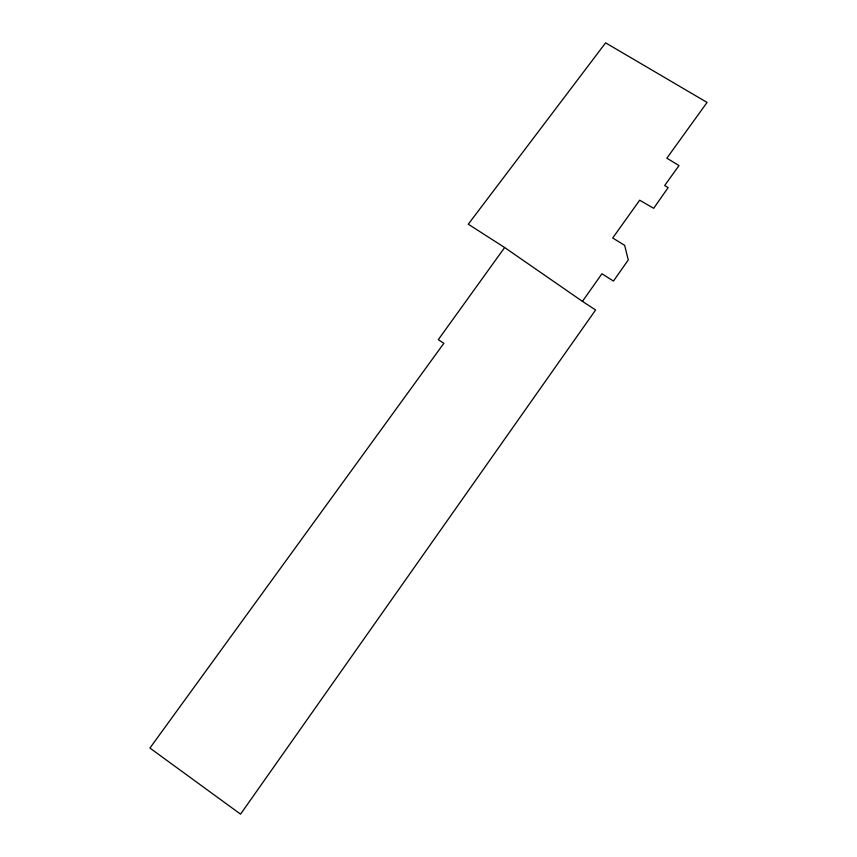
<?xml version="1.0" encoding="UTF-8"?>
<svg xmlns="http://www.w3.org/2000/svg" width="857" height="857" viewBox="0 0 857 857"><rect width="100%" height="100%" fill="white"/><g stroke="black" fill="none" stroke-linecap="round" stroke-linejoin="round"><path stroke-width="1.29" d="M504.644 247.523L468.276 224.202L605.61 42.85L707.068 102.433L666.853 158.191L679.012 165.562L664.678 185.498L668.149 187.608L653.666 208.305L639.676 200.206L612.691 238.01L624.635 245.306L628.277 259.939L613.451 281.053L601.935 273.769L582.428 301.353L504.644 247.523L438.291 339.672L443.872 343.293L149.932 748.054L240.56 814.15L595.604 309.988L582.428 301.353"/></g></svg>
